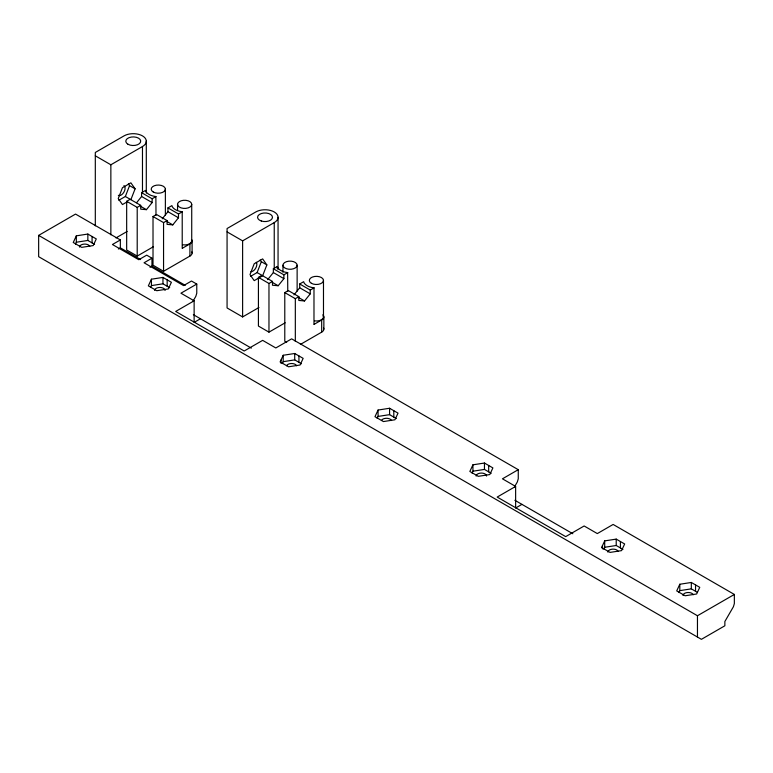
<?xml version="1.0" encoding="UTF-8"?>
<svg xmlns="http://www.w3.org/2000/svg" width="773" height="773" viewBox="0 0 773 773"><rect width="100%" height="100%" fill="white"/><g stroke="black" fill="none" stroke-linecap="round" stroke-linejoin="round"><path stroke-width="1.16" d="M118.791 200.284L125.352 196.497L129.564 185.636L128.357 183.916M130.879 199.695L135.101 188.825L130.879 182.824L122.453 187.694L118.23 198.564L122.453 204.565L127.139 201.859M250.549 276.357L257.109 272.569L261.322 261.709L260.124 259.989M266.859 264.897L262.646 275.768L254.211 280.638L249.998 274.637L254.211 263.767L262.646 258.897L266.859 264.897L261.322 261.709M76.334 235.842L73.251 242.49L81.677 247.36L93.195 245.572L96.287 238.925L87.851 234.055L76.334 235.842L76.334 242.229L75.454 244.133M151.44 279.198L148.348 285.855L156.784 290.716L168.301 288.938L171.393 282.29L162.958 277.42L151.44 279.198L151.44 285.595L150.551 287.488M283.198 355.271L280.116 361.919L288.542 366.789L300.069 365.011L303.151 358.363L294.716 353.493L283.198 355.271L283.198 361.667L282.309 363.581M378.065 410.048L374.982 416.695L383.418 421.565L394.935 419.778L398.018 413.13L389.582 408.26L378.065 410.048L378.065 416.434L377.185 418.338M472.931 464.815L469.849 471.462L478.284 476.332L489.802 474.554L492.884 467.907L484.458 463.037L472.931 464.815L472.931 471.201L472.052 473.105M604.699 540.887L601.607 547.535L610.042 552.405L621.56 550.627L624.652 543.97L616.216 539.11L604.699 540.887L604.699 547.274L603.81 549.197M679.805 584.253L676.713 590.901L685.149 595.77L696.666 593.983L699.749 587.335L691.323 582.465L679.805 584.253L679.805 590.64L678.916 592.543M192.979 301.277L195.83 296.33L196.767 293.199L196.767 284.068L191.491 281.024L183.588 285.595L144.058 262.772L151.962 258.201L151.962 266.115L185.249 285.334M514.48 486.884L517.33 481.946L518.258 478.816L518.258 469.684L291.634 338.845L275.816 347.966L262.646 340.362L244.2 351.01L175.684 311.451L194.129 300.803L194.129 322.409L200.449 318.756M136.599 202.7L141.594 196.487L141.594 192.68L145.537 190.409L145.981 191.617A13.044 7.527 0 0 0 155.866 196.535L156.001 215.387M125.352 196.497L140.725 205.357L140.725 209.164L146.435 209.667L152.136 202.574L152.136 198.767L141.594 192.68M162.243 218.798L167.944 211.705L167.944 207.898L171.896 205.618L172.331 206.835A13.044 7.527 0 0 0 182.215 211.744L182.215 248.259M191.839 251.921A7.45 4.3 0 0 1 189.916 256.076L163.557 271.294L153.015 265.207L153.015 216.517L156.532 214.488L167.074 220.576L167.074 224.373L172.785 224.885L178.486 217.783L178.486 213.986L167.944 207.898M267.651 279.662L273.352 272.56L273.352 268.753L277.304 266.482L277.739 267.69A13.044 7.527 0 0 0 287.624 272.598L287.769 291.45M257.109 272.569L272.483 281.43L272.483 285.237L278.193 285.739L283.894 278.647L283.894 274.84L273.352 268.753M294.001 294.871L299.711 287.778L299.711 283.971L303.654 281.691L304.089 282.908A13.044 7.527 0 0 0 313.983 287.817L313.983 324.331M286.696 342.381L284.783 341.279L284.783 292.59L288.3 290.561L298.842 296.648L298.842 300.446L304.543 300.958L310.253 293.856L310.253 290.059L299.711 283.971M95.311 155.808L110.858 164.784L142.474 146.532A13.044 7.527 0 0 0 142.474 135.884A13.044 7.527 0 0 0 124.028 135.884L95.311 152.465L95.311 225.851M521.949 504.373L515.63 508.025L515.63 486.42L497.184 497.068L565.691 536.626L584.146 525.978L597.316 533.583L613.134 524.452L734.35 594.447L734.35 603.568L733.422 606.708L724.861 621.521L724.861 625.782L701.411 639.329L38.65 256.684L38.65 235.388L75.541 214.082L120.346 239.949L120.346 247.862L140.609 259.564M153.421 246.713L137.208 256.076L126.666 249.988L126.666 201.299L130.183 199.27M126.666 201.299L137.208 207.386L140.725 205.357M152.136 198.767L156.001 196.535M115.96 237.92L127.178 231.436M120.346 239.949L112.433 244.51L138.792 259.728L146.696 255.158L151.962 258.201M153.015 216.517L163.557 222.605L167.074 220.576M178.486 213.986L182.36 211.754M118.366 249.003L120.346 247.862M182.36 248.268L189.916 243.901A7.45 4.3 0 0 0 191.839 239.746M149.991 267.255L151.962 266.115M227.069 231.881L242.616 240.857L274.241 222.605A13.044 7.527 0 0 0 274.241 211.957A13.044 7.527 0 0 0 255.795 211.957L227.069 228.537L227.069 307.954L242.616 316.93L258.936 307.509M196.767 284.068L180.95 293.199L194.129 300.803M285.189 322.785L268.965 332.148L258.424 326.061L258.424 277.372L261.95 275.343M258.424 277.372L268.965 283.459L272.483 281.43M283.894 274.84L287.769 272.608M284.783 292.59L295.325 298.678L298.842 296.648M310.253 290.059L314.118 287.827M314.118 324.341L321.674 319.974A7.45 4.3 0 0 0 322.853 314.785M300.388 344.439L321.674 332.148A7.45 4.3 0 0 0 323.607 327.994M518.258 469.684L502.45 478.816L515.63 486.42M38.65 235.388L697.459 615.743L734.35 594.447M76.334 242.229L87.851 240.451L94.596 244.345M151.44 285.595L162.958 283.807L169.702 287.701M283.198 361.667L294.716 359.88L301.46 363.774M378.065 416.434L389.582 414.657L396.336 418.551M472.931 471.201L484.458 469.424L491.203 473.318M604.699 547.274L616.216 545.496L622.961 549.39M679.805 590.64L691.323 588.852L697.227 592.263M129.564 185.636L135.101 188.825M141.594 196.487L152.136 202.574M167.944 211.705L178.486 217.783M273.352 272.56L283.894 278.647M299.711 287.778L310.253 293.856M140.686 206.352L146.435 209.667M167.036 221.561L172.785 224.885M272.444 282.425L278.193 285.739M298.793 297.634L304.543 300.958M193.356 314.659L251.322 348.13M514.857 500.276L572.822 533.737M697.459 615.743L697.459 637.039M695.536 584.9L695.536 591.287M691.323 582.465L691.323 588.852M620.429 541.544L620.429 547.931M616.216 539.11L616.216 545.496M602.467 545.69L602.467 548.878M488.671 465.472L488.671 471.859M484.458 463.037L484.458 469.424M393.805 410.695L393.805 417.082M389.582 408.26L389.582 414.657M323.858 316.93L323.858 329.105M323.481 280.415L323.481 316.93M321.674 319.974L321.674 332.148M298.938 355.928L298.938 362.315M297.132 265.207A7.083 4.087 0 0 1 286.512 268.743A7.083 4.087 0 0 1 286.512 261.661A7.083 4.087 0 0 1 297.132 265.207L297.132 291.121M295.325 298.678L295.325 341.424M294.716 353.493L294.716 359.88M282.966 265.207L282.966 272.27M280.976 360.073L280.976 363.271M278.058 217.281L278.058 269.197M277.304 266.482L277.304 268.83M274.241 222.605L274.241 268.492M268.965 283.459L268.965 332.148M242.616 240.857L242.616 316.93M192.091 240.857L192.091 253.032M191.723 204.343A7.083 4.087 0 0 1 181.104 207.889A7.083 4.087 0 0 1 181.104 200.806A7.083 4.087 0 0 1 191.723 204.343L191.723 240.857M189.916 243.901L189.916 256.076M177.558 204.343L177.558 210.237M167.171 279.855L167.171 286.242M165.374 189.134L165.374 215.049M163.557 222.605L163.557 271.294M162.958 277.42L162.958 283.807M146.3 141.208L146.3 193.124M142.474 146.532L142.474 192.419M137.208 207.386L137.208 256.076M110.858 164.784L110.858 234.828M92.074 236.49L92.074 242.886M87.851 234.055L87.851 240.451M381.456 420.522A5.218 3.015 0 0 1 386.5 418.29A5.218 3.015 0 0 1 391.544 420.522M607.916 552.144A5.218 3.015 0 0 1 612.448 549.159A5.218 3.015 0 0 1 618.168 551.371M79.551 247.099A5.218 3.015 0 0 1 84.083 244.113A5.218 3.015 0 0 1 89.803 246.316M154.648 290.455A5.218 3.015 0 0 1 159.866 287.45A5.218 3.015 0 0 1 165.084 290.455M286.59 365.755A5.218 3.015 0 0 1 291.634 363.523A5.218 3.015 0 0 1 296.668 365.755M476.149 476.071A5.218 3.015 0 0 1 481.366 473.066A5.218 3.015 0 0 1 486.584 476.071M683.013 595.51A5.218 3.015 0 0 1 687.555 592.524A5.218 3.015 0 0 1 693.275 594.727M123.931 185.655A5.595 3.227 -60 0 1 123.931 192.119A5.595 3.227 -60 0 1 118.337 195.347M191.482 239.804A7.083 4.087 0 0 1 182.805 244.809M256.317 262.318A5.595 3.227 -60 0 1 255.689 268.183A5.595 3.227 -60 0 1 250.916 271.671M323.24 315.877A7.083 4.087 0 0 1 314.572 320.882M127.98 144.251A7.45 4.3 0 0 0 140.454 142.319A7.45 4.3 0 0 0 131.323 137.053A7.45 4.3 0 0 0 127.98 144.251M153.286 192.023A7.083 4.087 0 0 0 165.132 190.187A7.083 4.087 0 0 0 156.455 185.182A7.083 4.087 0 0 0 153.286 192.023M261.293 221.001A7.45 4.3 0 0 0 272.473 217.281A7.45 4.3 0 0 0 261.293 213.551A7.45 4.3 0 0 0 261.293 221.001M311.393 283.305A7.083 4.087 0 0 0 323.24 281.478A7.083 4.087 0 0 0 314.572 276.473A7.083 4.087 0 0 0 311.393 283.305"/></g></svg>
